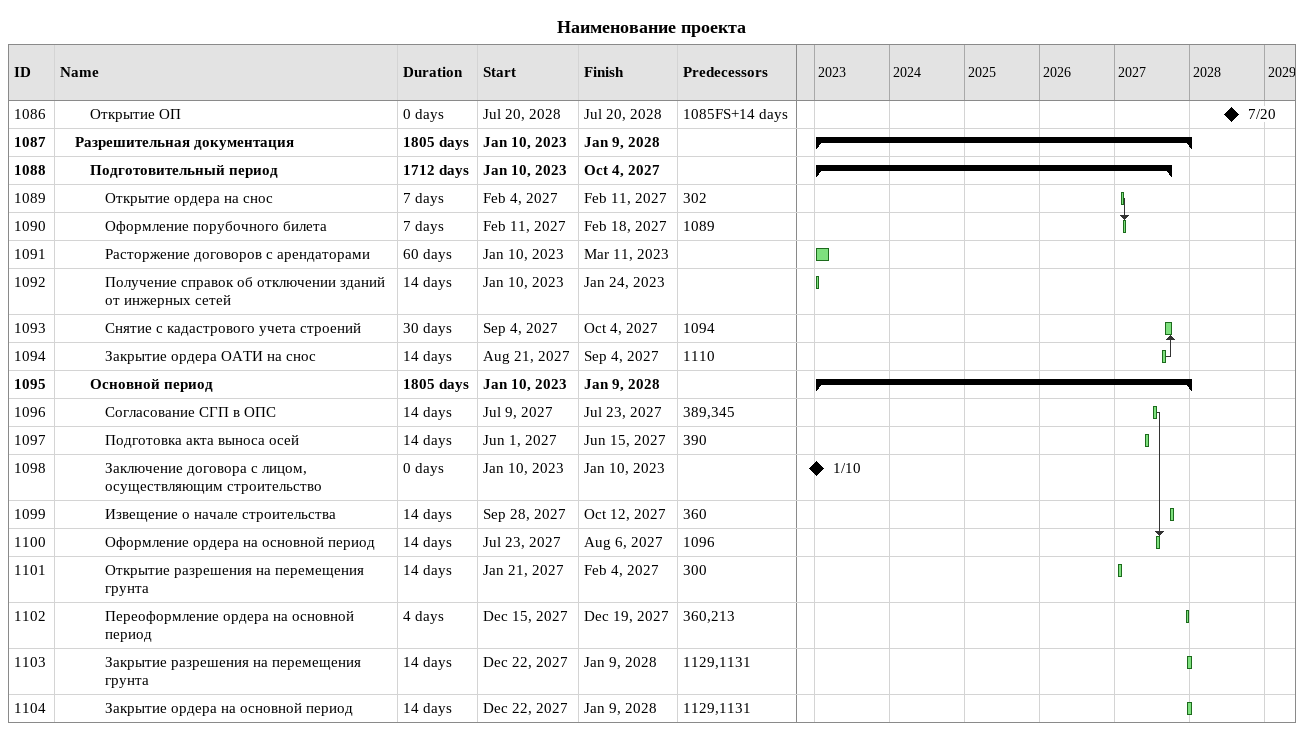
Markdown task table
Наименование проекта

| ID | Level | Task | Duration | Start | Finish | Predecessors |
|---|---|---|---|---|---|---|
| 1086 | 3 | Открытие ОП | 0d | 2028-07-20 | 2028-07-20 | 1085FS+14d |
| 1087 | 2 | **Разрешительная документация** | 1805d | 2023-01-10 | 2028-01-09 |  |
| 1088 | 3 | **Подготовительный период** | 1712d | 2023-01-10 | 2027-10-04 |  |
| 1089 | 4 | Открытие ордера на снос | 7d | 2027-02-04 | 2027-02-11 | 302 |
| 1090 | 4 | Оформление порубочного билета | 7d | 2027-02-11 | 2027-02-18 | 1089 |
| 1091 | 4 | Расторжение договоров с арендаторами | 60d | 2023-01-10 | 2023-03-11 |  |
| 1092 | 4 | Получение справок об отключении зданий от инжерных сетей | 14d | 2023-01-10 | 2023-01-24 |  |
| 1093 | 4 | Снятие с кадастрового учета строений | 30d | 2027-09-04 | 2027-10-04 | 1094 |
| 1094 | 4 | Закрытие ордера ОАТИ на снос | 14d | 2027-08-21 | 2027-09-04 | 1110 |
| 1095 | 3 | **Основной период** | 1805d | 2023-01-10 | 2028-01-09 |  |
| 1096 | 4 | Согласование СГП в ОПС | 14d | 2027-07-09 | 2027-07-23 | 389, 345 |
| 1097 | 4 | Подготовка акта выноса осей | 14d | 2027-06-01 | 2027-06-15 | 390 |
| 1098 | 4 | Заключение договора с лицом, осуществляющим строительство | 0d | 2023-01-10 | 2023-01-10 |  |
| 1099 | 4 | Извещение о начале строительства | 14d | 2027-09-28 | 2027-10-12 | 360 |
| 1100 | 4 | Оформление ордера на основной период | 14d | 2027-07-23 | 2027-08-06 | 1096 |
| 1101 | 4 | Открытие разрешения на перемещения грунта | 14d | 2027-01-21 | 2027-02-04 | 300 |
| 1102 | 4 | Переоформление ордера на основной период | 4d | 2027-12-15 | 2027-12-19 | 360, 213 |
| 1103 | 4 | Закрытие разрешения на перемещения грунта | 14d | 2027-12-22 | 2028-01-09 | 1129, 1131 |
| 1104 | 4 | Закрытие ордера на основной период | 14d | 2027-12-22 | 2028-01-09 | 1129, 1131 |
